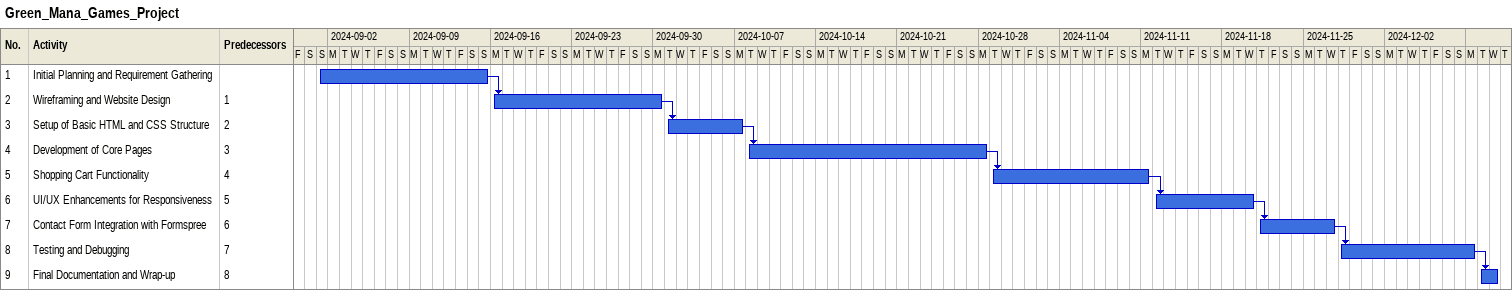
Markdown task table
Green_Mana_Games_Project

| ID | Task | Start | Finish | Predecessors |
|---|---|---|---|---|
| 1 | Initial Planning and Requirement Gathering | 2024-09-01 | 2024-09-15 |  |
| 2 | Wireframing and Website Design | 2024-09-16 | 2024-09-30 | 1 |
| 3 | Setup of Basic HTML and CSS Structure | 2024-10-01 | 2024-10-07 | 2 |
| 4 | Development of Core Pages | 2024-10-08 | 2024-10-28 | 3 |
| 5 | Shopping Cart Functionality | 2024-10-29 | 2024-11-11 | 4 |
| 6 | UI/UX Enhancements for Responsiveness | 2024-11-12 | 2024-11-20 | 5 |
| 7 | Contact Form Integration with Formspree | 2024-11-21 | 2024-11-27 | 6 |
| 8 | Testing and Debugging | 2024-11-28 | 2024-12-09 | 7 |
| 9 | Final Documentation and Wrap-up | 2024-12-10 | 2024-12-11 | 8 |
